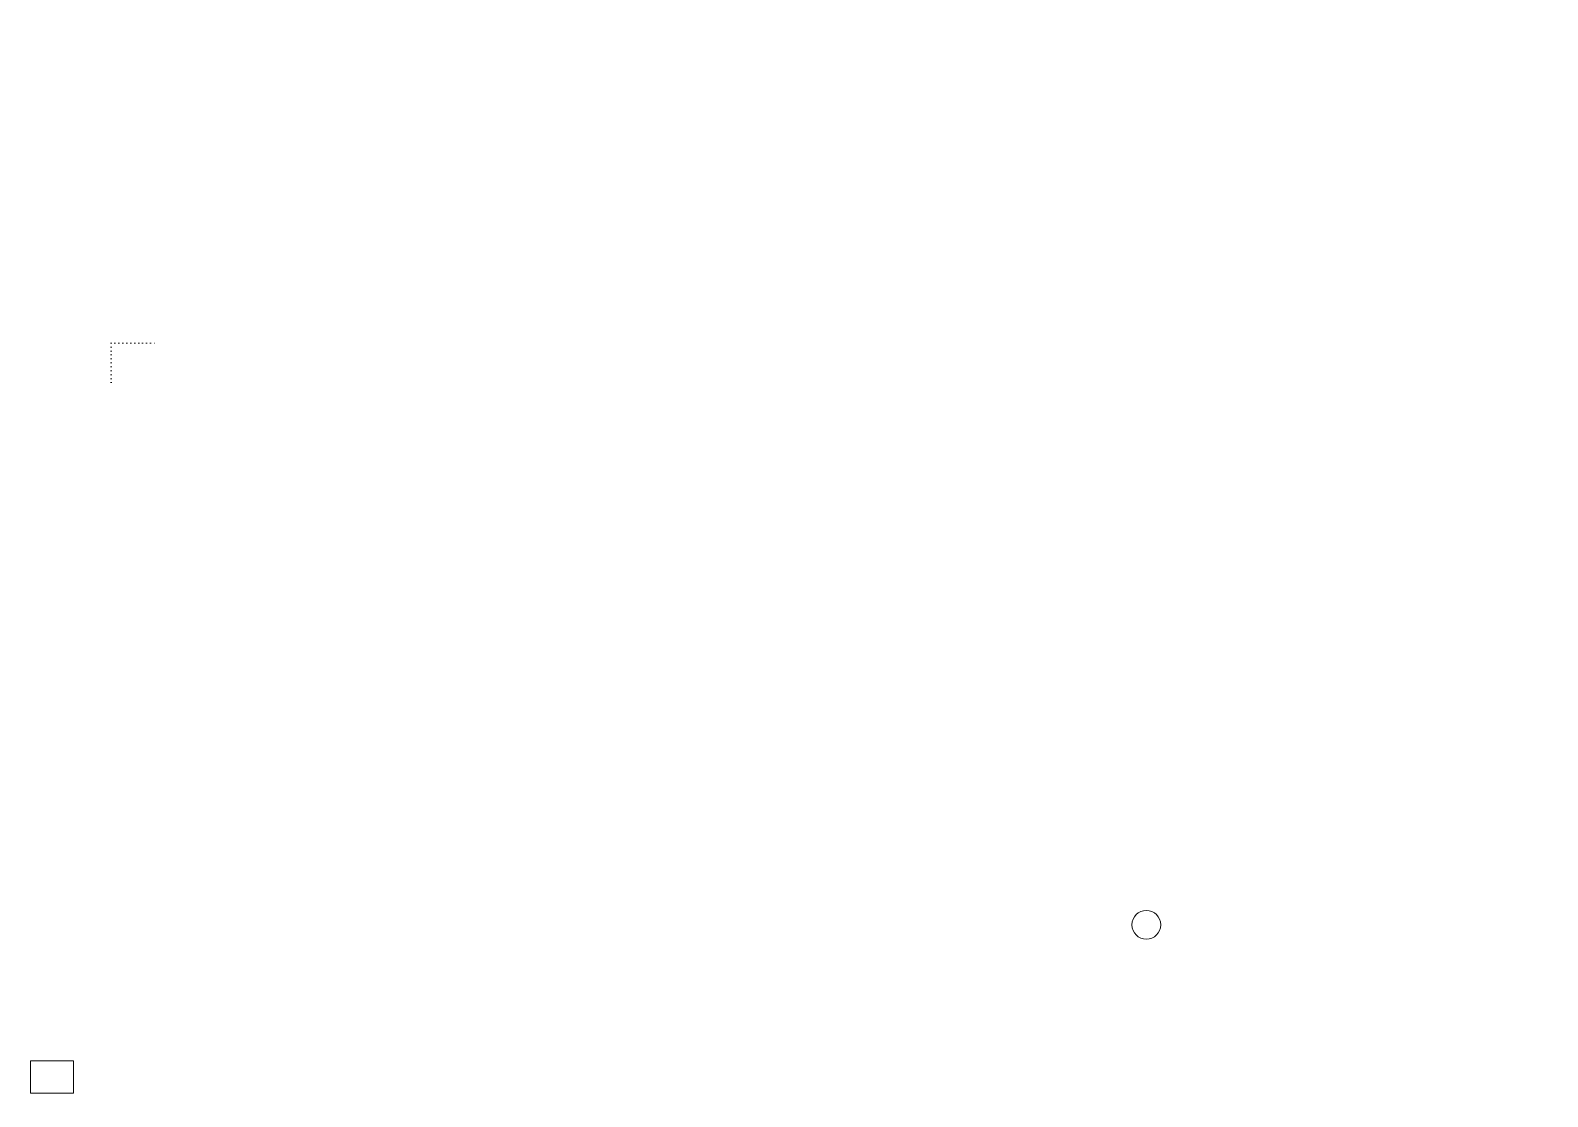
# Paper-space layout 'Layout1' of a CAD drawing. Header units: millimetres. Extents: x 0 to 422, y -1 to 296.
import ezdxf

# ---------------------------------------------------------------- set-up
doc = ezdxf.new("R2010")
doc.units = ezdxf.units.MM
doc.linetypes.add('Dot - Tight', pattern=[1, 0, -1])
doc.layers.add('A-DETL-MBND', color=5, linetype='Dot - Tight', lineweight=9)
doc.layers.add('A-DETL-THIN', color=151, linetype='Continuous', lineweight=9)

psp = doc.layouts.get("Layout1")

# ---------------------------------------------------------------- linework, layer by layer
at = {"layer": 'A-DETL-MBND', "lineweight": 18}
for p, q in [((22.47, 197.88), (22.47, 208.9)), ((22.47, 208.9), (34.65, 208.9))]:
    psp.add_line(p, q, dxfattribs=at)
at = {"layer": 'A-DETL-THIN', "lineweight": 18}
psp.add_circle((310.75, 46.87), 4, dxfattribs=at)

# ---------------------------------------------------------------- viewports
at = {"layer": '0'}
psp.add_viewport(center=(6, 4.5), size=(12, 9), view_center_point=(6, 4.5), view_height=12, dxfattribs=at)

doc.saveas('drawing.dxf')
